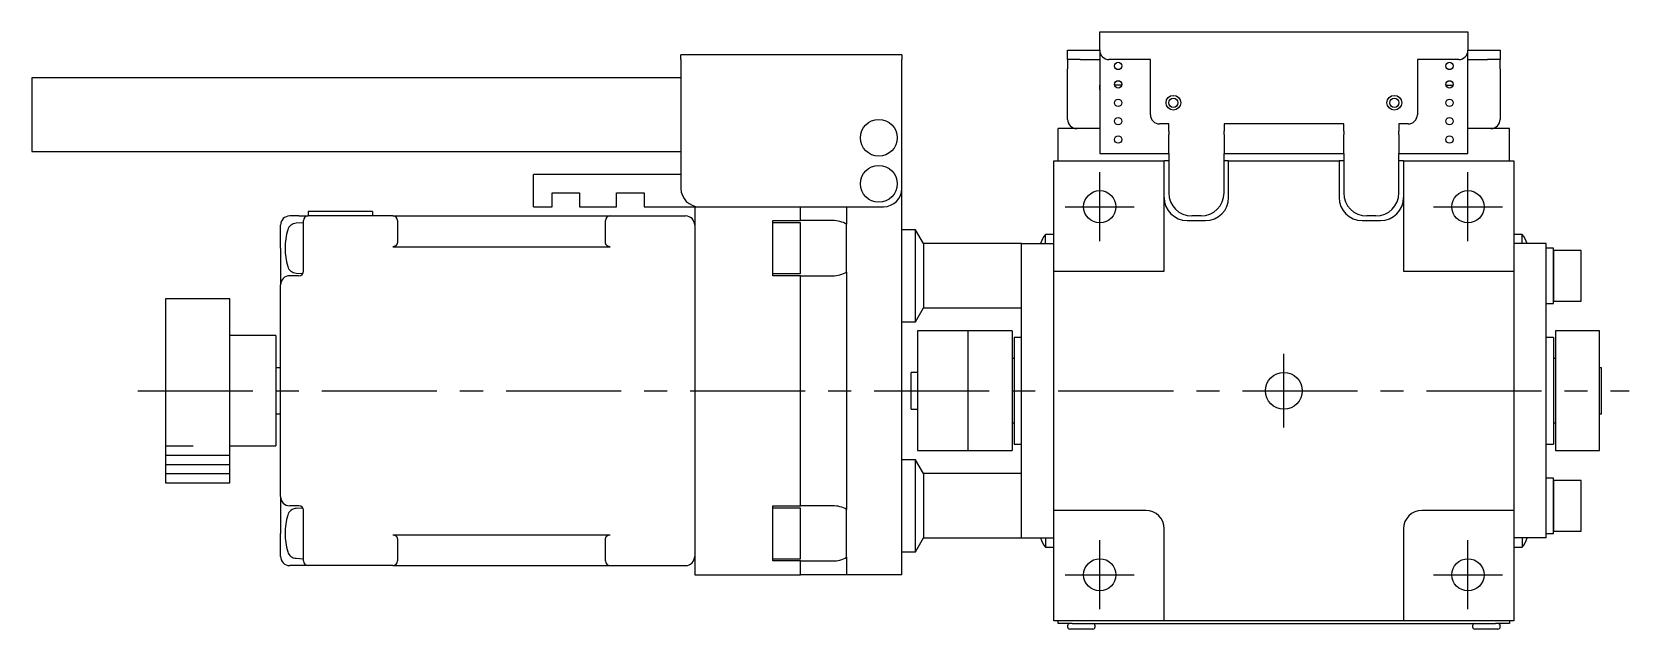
# Model space of a CAD drawing. Extents: x 56 to 595, y 17 to 322.
# Drawn here: x 364.8 to 538.2, y 195.1 to 259.9 of the extents above; entities that cross this region are included whole.
import ezdxf

# ---------------------------------------------------------------- set-up
doc = ezdxf.new("R2010")
doc.units = 0
doc.header["$LTSCALE"] = 10
doc.linetypes.add('CENTER', pattern=[2, 1.25, -0.25, 0.25, -0.25])
for name, color, linetype in [('1', 7, 'CONTINUOUS'), ('11', 7, 'CONTINUOUS'), ('2', 7, 'CONTINUOUS')]:
    doc.layers.add(name, color=color, linetype=linetype)

msp = doc.modelspace()

# ---------------------------------------------------------------- linework, layer by layer
at = {"layer": '1', "color": 7, "linetype": 'CONTINUOUS'}
for p, q in [((480.749999, 259.95), (520.749999, 259.95)), ((480.749999, 258.95), (480.749999, 259.95)), ((480.749999, 257.95), (480.749999, 258.95)), ((520.749999, 259.95), (520.749999, 258.95)), ((520.749999, 258.95), (520.749999, 257.95)), ((459.249999, 257.45), (435.249999, 257.45)), ((435.249999, 256.95), (435.249999, 257.45)), ((435.249999, 256.95), (435.249999, 242.95)), ((459.249999, 257.45), (459.249999, 256.95)), ((459.249999, 242.95), (459.249999, 256.95)), ((477.249999, 256.95), (477.249999, 257.95)), ((477.249999, 257.95), (478.617646, 257.95)), ((478.617646, 256.95), (477.249999, 256.95)), ((477.249999, 256.95), (477.249999, 255.95)), ((478.617646, 257.95), (480.749999, 257.95)), ((478.617646, 256.95), (480.749999, 256.95)), ((480.749999, 257.75), (480.749999, 246.75)), ((480.770203, 257.75), (480.749999, 257.75)), ((480.770203, 257.75), (480.749999, 257.75)), ((486.249999, 256.95), (481.749999, 256.95)), ((486.249999, 250.95), (486.249999, 256.95)), ((519.749999, 256.95), (515.249999, 256.95)), ((515.249999, 256.95), (515.249999, 250.95)), ((520.749999, 257.75), (520.729795, 257.75)), ((520.749999, 257.75), (520.729795, 257.75)), ((520.749999, 257.95), (522.882352, 257.95)), ((520.749999, 246.75), (520.749999, 257.75)), ((520.749999, 256.95), (522.882352, 256.95)), ((522.882352, 257.95), (524.249999, 257.95)), ((524.249999, 256.95), (522.882352, 256.95)), ((524.249999, 257.95), (524.249999, 256.95)), ((524.249999, 255.95), (524.249999, 256.95)), ((477.249999, 250.45), (477.249999, 255.95)), ((524.249999, 255.95), (524.249999, 250.45)), ((364.750001, 254.95042), (364.750001, 246.95042)), ((435.249999, 254.95042), (364.750001, 254.95042)), ((480.749962, 253.65), (480.749962, 254.15)), ((483.137297, 254.15), (482.362701, 254.15)), ((518.362701, 254.15), (519.137297, 254.15)), ((520.750036, 253.65), (520.750036, 254.15)), ((488.249999, 249.95), (487.249999, 249.95)), ((488.249999, 249.157107), (488.249999, 249.95)), ((507.249999, 249.95), (494.249999, 249.95)), ((494.249999, 249.95), (494.249999, 249.157107)), ((507.249999, 249.157107), (507.249999, 249.95)), ((514.249999, 249.95), (513.249999, 249.95)), ((513.249999, 249.95), (513.249999, 249.157107)), ((476.249999, 245.95), (476.249999, 249.45)), ((480.749999, 249.45), (476.249999, 249.45)), ((488.249999, 249.157107), (488.249999, 248.803553)), ((488.249999, 247.096447), (488.249999, 248.803553)), ((494.249999, 248.803553), (494.249999, 249.157107)), ((494.249999, 248.803553), (494.249999, 247.096447)), ((507.249999, 249.157107), (507.249999, 248.803553)), ((507.249999, 247.096447), (507.249999, 248.803553)), ((513.249999, 248.803553), (513.249999, 249.157107)), ((513.249999, 248.803553), (513.249999, 247.096447)), ((525.249999, 249.45), (520.749999, 249.45)), ((525.249999, 245.95), (525.249999, 249.45)), ((364.750001, 246.95042), (435.249999, 246.95042)), ((480.749999, 246.75), (488.249999, 246.75)), ((488.249999, 246.742893), (488.249999, 247.096447)), ((488.249999, 246.742893), (488.249999, 242.45)), ((494.249999, 247.096447), (494.249999, 246.742893)), ((494.249999, 246.75), (507.249999, 246.75)), ((494.249999, 242.45), (494.249999, 246.742893)), ((507.249999, 246.742893), (507.249999, 247.096447)), ((507.249999, 246.742893), (507.249999, 242.45)), ((513.249999, 247.096447), (513.249999, 246.742893)), ((513.249999, 246.75), (520.749999, 246.75)), ((513.249999, 242.45), (513.249999, 246.742893)), ((475.749999, 233.95), (475.749999, 245.95)), ((475.749999, 245.95), (487.749999, 245.95)), ((487.749999, 233.95), (487.749999, 245.95)), ((488.249999, 245.95), (487.749999, 245.95)), ((494.749999, 245.95), (494.249999, 245.95)), ((494.749999, 241.95), (494.749999, 245.95)), ((494.749999, 245.95), (506.749999, 245.95)), ((506.749999, 245.95), (506.749999, 241.95)), ((507.249999, 245.95), (506.749999, 245.95)), ((513.749999, 245.95), (513.249999, 245.95)), ((513.749999, 245.95), (525.749999, 245.95)), ((513.749999, 245.95), (513.749999, 233.95)), ((525.749999, 245.95), (525.749999, 233.95)), ((419.249999, 240.95), (419.249999, 244.45)), ((435.249999, 244.45), (419.249999, 244.45)), ((459.249999, 200.95), (459.249999, 242.95)), ((421.249999, 242.45), (424.249999, 242.45)), ((421.249999, 240.95), (421.249999, 242.45)), ((424.249999, 242.45), (424.249999, 240.95)), ((428.249999, 242.45), (431.249999, 242.45)), ((428.249999, 240.95), (428.249999, 242.45)), ((431.249999, 242.45), (431.249999, 240.95)), ((393.749999, 239.95), (392.749999, 239.95)), ((393.749999, 239.95), (394.749999, 239.95)), ((394.249999, 237.95), (394.249999, 239.45)), ((401.749999, 240.45), (394.749999, 240.45)), ((394.749999, 240.45), (394.749999, 239.95)), ((403.949999, 239.95), (394.749999, 239.95)), ((401.749999, 240.45), (401.749999, 239.95)), ((403.949999, 239.95), (427.549999, 239.95)), ((404.449999, 239.45), (404.449999, 237.95)), ((419.249999, 240.95), (421.249999, 240.95)), ((424.249999, 240.95), (428.249999, 240.95)), ((427.049999, 237.95), (427.049999, 239.45)), ((427.549999, 239.95), (435.749999, 239.95)), ((431.249999, 240.95), (436.749999, 240.95)), ((436.749999, 240.95), (436.749999, 200.95)), ((436.749999, 240.95), (448.249999, 240.95)), ((445.249999, 239.45), (448.249999, 239.45)), ((445.249999, 233.45), (445.249999, 239.45)), ((448.249999, 239.45), (448.249999, 240.95)), ((448.249999, 240.95), (453.249999, 240.95)), ((451.749999, 239.45), (448.249999, 239.45)), ((453.249999, 240.95), (453.249999, 239.048076)), ((453.249999, 240.95), (457.249999, 240.95)), ((490.249999, 239.45), (492.249999, 239.45)), ((491.749999, 239.95), (490.749999, 239.95)), ((509.249999, 239.45), (511.249999, 239.45)), ((510.749999, 239.95), (509.749999, 239.95)), ((391.749999, 236.45), (391.749999, 238.95)), ((394.249999, 239.2), (393.446276, 239.157879)), ((394.249999, 233.864214), (394.249999, 237.95)), ((404.449999, 237.95), (404.449999, 237.098232)), ((427.049999, 237.098232), (427.049999, 237.95)), ((448.249999, 239.2), (445.249999, 239.2)), ((448.249999, 233.7), (448.249999, 239.2)), ((453.249999, 236.45), (453.249999, 239.048076)), ((460.749999, 238.45), (459.249999, 238.45)), ((460.749999, 228.45), (460.749999, 238.45)), ((461.616024, 236.95), (460.749999, 238.45)), ((474.851999, 236.95), (474.851999, 237.949997)), ((475.749998, 237.949997), (474.851999, 237.949997)), ((526.647999, 237.949997), (525.75, 237.949997)), ((526.647999, 236.95), (526.647999, 237.949997)), ((391.749999, 236.45), (391.749999, 232.45)), ((403.974533, 236.598835), (403.949999, 236.598232)), ((403.949999, 236.598232), (427.549999, 236.598232)), ((403.999008, 236.60064), (403.974533, 236.598835)), ((404.023364, 236.603644), (403.999008, 236.60064)), ((404.047544, 236.60784), (404.023364, 236.603644)), ((404.071489, 236.613217), (404.047544, 236.60784)), ((404.095141, 236.619762), (404.071489, 236.613217)), ((404.118444, 236.62746), (404.095141, 236.619762)), ((404.141341, 236.636293), (404.118444, 236.62746)), ((404.163777, 236.646238), (404.141341, 236.636293)), ((404.185697, 236.657272), (404.163777, 236.646238)), ((404.20705, 236.669368), (404.185697, 236.657272)), ((404.227784, 236.682497), (404.20705, 236.669368)), ((404.247849, 236.696629), (404.227784, 236.682497)), ((404.267196, 236.711727), (404.247849, 236.696629)), ((404.285778, 236.727757), (404.267196, 236.711727)), ((404.303552, 236.744679), (404.285778, 236.727757)), ((404.320475, 236.762453), (404.303552, 236.744679)), ((404.336504, 236.781036), (404.320475, 236.762453)), ((404.351603, 236.800383), (404.336504, 236.781036)), ((404.365734, 236.820447), (404.351603, 236.800383)), ((404.378863, 236.841181), (404.365734, 236.820447)), ((404.39096, 236.862534), (404.378863, 236.841181)), ((404.401994, 236.884455), (404.39096, 236.862534)), ((404.411939, 236.906891), (404.401994, 236.884455)), ((404.420771, 236.929787), (404.411939, 236.906891)), ((404.428469, 236.95309), (404.420771, 236.929787)), ((404.435015, 236.976742), (404.428469, 236.95309)), ((404.440392, 237.000687), (404.435015, 236.976742)), ((404.444587, 237.024867), (404.440392, 237.000687)), ((404.447591, 237.049224), (404.444587, 237.024867)), ((404.449397, 237.073698), (404.447591, 237.049224)), ((404.449999, 237.098232), (404.449397, 237.073698)), ((427.050601, 237.073698), (427.049999, 237.098232)), ((427.052407, 237.049224), (427.050601, 237.073698)), ((427.055411, 237.024867), (427.052407, 237.049224)), ((427.059606, 237.000687), (427.055411, 237.024867)), ((427.064983, 236.976742), (427.059606, 237.000687)), ((427.071529, 236.95309), (427.064983, 236.976742)), ((427.079227, 236.929787), (427.071529, 236.95309)), ((427.088059, 236.906891), (427.079227, 236.929787)), ((427.098004, 236.884455), (427.088059, 236.906891)), ((427.109038, 236.862534), (427.098004, 236.884455)), ((427.121135, 236.841181), (427.109038, 236.862534)), ((427.134264, 236.820447), (427.121135, 236.841181)), ((427.148395, 236.800383), (427.134264, 236.820447)), ((427.163494, 236.781036), (427.148395, 236.800383)), ((427.179523, 236.762453), (427.163494, 236.781036)), ((427.196446, 236.744679), (427.179523, 236.762453)), ((427.21422, 236.727757), (427.196446, 236.744679)), ((427.232802, 236.711727), (427.21422, 236.727757)), ((427.252149, 236.696629), (427.232802, 236.711727)), ((427.272214, 236.682497), (427.252149, 236.696629)), ((427.292948, 236.669368), (427.272214, 236.682497)), ((427.314301, 236.657272), (427.292948, 236.669368)), ((427.336221, 236.646238), (427.314301, 236.657272)), ((427.358657, 236.636293), (427.336221, 236.646238)), ((427.381554, 236.62746), (427.358657, 236.636293)), ((427.404857, 236.619762), (427.381554, 236.62746)), ((427.428509, 236.613217), (427.404857, 236.619762)), ((427.452454, 236.60784), (427.428509, 236.613217)), ((427.476634, 236.603644), (427.452454, 236.60784)), ((427.50099, 236.60064), (427.476634, 236.603644)), ((427.525465, 236.598835), (427.50099, 236.60064)), ((427.549999, 236.598232), (427.525465, 236.598835)), ((453.249999, 233.851924), (453.249999, 236.45)), ((461.616024, 236.95), (461.616024, 233.45)), ((472.249999, 236.95), (461.616024, 236.95)), ((472.249999, 233.45), (472.249999, 236.95)), ((472.249999, 236.95), (475.749999, 236.95)), ((529.249999, 236.95), (525.749999, 236.95)), ((529.249999, 204.95), (529.249999, 236.95)), ((530.049999, 236.45), (529.249999, 236.45)), ((530.049999, 236.2), (530.049999, 236.45)), ((530.049999, 233.45), (530.049999, 236.45)), ((530.049999, 230.7), (530.049999, 236.2)), ((530.049999, 236.2), (530.049999, 230.7)), ((533.049999, 236.2), (530.049999, 236.2)), ((533.049999, 230.7), (533.049999, 236.2)), ((393.749999, 233.45), (392.749999, 233.45)), ((393.446276, 233.742121), (394.184962, 233.703408)), ((445.249999, 233.7), (448.249999, 233.7)), ((448.249999, 233.45), (445.249999, 233.45)), ((448.249999, 208.45), (448.249999, 233.45)), ((448.249999, 233.45), (451.749999, 233.45)), ((453.249999, 233.851924), (453.249999, 208.048076)), ((461.616024, 233.45), (461.616024, 229.95)), ((472.249999, 208.45), (472.249999, 233.45)), ((475.749999, 233.95), (487.749999, 233.95)), ((475.749999, 207.95), (475.749999, 233.95)), ((513.749999, 233.95), (525.749999, 233.95)), ((525.749999, 233.95), (525.749999, 207.95)), ((530.049999, 230.45), (530.049999, 233.45)), ((379.249999, 230.95), (379.249999, 210.95)), ((386.249999, 230.95), (379.249999, 230.95)), ((386.249999, 210.95), (386.249999, 230.95)), ((391.749999, 209.45), (391.749999, 232.45)), ((460.749999, 228.45), (461.616024, 229.95)), ((461.616024, 229.95), (472.249999, 229.95)), ((529.249999, 230.45), (530.049999, 230.45)), ((530.049999, 230.45), (530.049999, 230.7)), ((530.049999, 230.7), (533.049999, 230.7)), ((459.249999, 228.45), (460.749999, 228.45)), ((460.949999, 227.45), (460.949999, 221.020155)), ((466.449999, 227.45), (460.949999, 227.45)), ((466.449999, 221.020155), (466.449999, 227.45)), ((466.449999, 220.95), (466.449999, 227.45)), ((471.249999, 227.45), (466.449999, 227.45)), ((471.249999, 227.45), (471.249999, 220.95)), ((530.249999, 227.45), (530.249999, 220.95)), ((535.049999, 227.45), (530.249999, 227.45)), ((535.049999, 220.95), (535.049999, 227.45)), ((391.249999, 226.95), (386.249999, 226.95)), ((391.249999, 226.95), (391.249999, 214.95)), ((471.449999, 226.75), (471.449999, 220.8874)), ((472.249999, 226.75), (471.449999, 226.75)), ((530.049999, 226.75), (529.249999, 226.75)), ((530.049999, 226.75), (530.049999, 220.8874)), ((471.449999, 224.45), (471.249999, 224.45)), ((530.249999, 224.45), (530.049999, 224.45)), ((391.749999, 223.45), (391.249999, 223.45)), ((460.249999, 218.95), (460.249999, 222.95)), ((460.949999, 222.95), (460.249999, 222.95)), ((535.249999, 223.45), (535.049999, 223.45)), ((535.249999, 218.45), (535.249999, 223.45)), ((460.949999, 221.020155), (460.949999, 214.45)), ((466.449999, 214.45), (466.449999, 221.020155)), ((466.449999, 214.45), (466.449999, 220.95)), ((471.249999, 220.95), (471.249999, 214.45)), ((471.449999, 220.8874), (471.449999, 215.15)), ((530.049999, 220.8874), (530.049999, 215.15)), ((530.249999, 220.95), (530.249999, 214.45)), ((535.049999, 214.45), (535.049999, 220.95)), ((460.249999, 218.95), (460.949999, 218.95)), ((391.249999, 218.45), (391.749999, 218.45)), ((471.249999, 217.45), (471.449999, 217.45)), ((530.049999, 217.45), (530.249999, 217.45)), ((535.049999, 218.45), (535.249999, 218.45)), ((471.449999, 215.15), (472.249999, 215.15)), ((529.249999, 215.15), (530.049999, 215.15)), ((386.249999, 214.95), (391.249999, 214.95)), ((460.749999, 213.45), (459.249999, 213.45)), ((460.749999, 203.45), (460.749999, 213.45)), ((461.616024, 211.95), (460.749999, 213.45)), ((460.949999, 214.45), (466.449999, 214.45)), ((466.449999, 214.45), (471.249999, 214.45)), ((530.249999, 214.45), (535.049999, 214.45)), ((461.616024, 211.95), (461.616024, 208.45)), ((472.249999, 211.95), (461.616024, 211.95)), ((379.249999, 210.95), (386.249999, 210.95)), ((530.049999, 211.45), (529.249999, 211.45)), ((530.049999, 211.2), (530.049999, 211.45)), ((530.049999, 208.45), (530.049999, 211.45)), ((530.049999, 205.7), (530.049999, 211.2)), ((530.049999, 211.2), (530.049999, 205.7)), ((533.049999, 211.2), (530.049999, 211.2)), ((533.049999, 205.7), (533.049999, 211.2)), ((391.749999, 209.45), (391.749999, 205.45)), ((393.749999, 208.45), (392.749999, 208.45)), ((445.249999, 202.45), (445.249999, 208.45)), ((445.249999, 208.45), (448.249999, 208.45)), ((448.249999, 208.2), (445.249999, 208.2)), ((451.749999, 208.45), (448.249999, 208.45)), ((448.249999, 202.7), (448.249999, 208.2)), ((461.616024, 208.45), (461.616024, 204.95)), ((472.249999, 204.95), (472.249999, 208.45)), ((530.049999, 205.45), (530.049999, 208.45)), ((394.184962, 208.196592), (393.446276, 208.157879)), ((394.249999, 203.95), (394.249999, 208.035786)), ((453.249999, 205.45), (453.249999, 208.048076)), ((475.749999, 195.95), (475.749999, 207.95)), ((485.749999, 207.95), (475.749999, 207.95)), ((525.749999, 207.95), (515.749999, 207.95)), ((525.749999, 207.95), (525.749999, 195.95)), ((391.749999, 202.95), (391.749999, 205.45)), ((403.949999, 205.301768), (427.549999, 205.301768)), ((403.949999, 205.301768), (403.974533, 205.301165)), ((403.974533, 205.301165), (403.999008, 205.29936)), ((403.999008, 205.29936), (404.023364, 205.296356)), ((404.023364, 205.296356), (404.047544, 205.29216)), ((404.047544, 205.29216), (404.071489, 205.286783)), ((404.071489, 205.286783), (404.095141, 205.280238)), ((404.095141, 205.280238), (404.118444, 205.27254)), ((404.118444, 205.27254), (404.141341, 205.263707)), ((404.141341, 205.263707), (404.163777, 205.253762)), ((404.163777, 205.253762), (404.185697, 205.242728)), ((404.185697, 205.242728), (404.20705, 205.230632)), ((404.20705, 205.230632), (404.227784, 205.217503)), ((404.227784, 205.217503), (404.247849, 205.203371)), ((404.247849, 205.203371), (404.267196, 205.188273)), ((404.267196, 205.188273), (404.285778, 205.172243)), ((404.285778, 205.172243), (404.303552, 205.155321)), ((404.303552, 205.155321), (404.320475, 205.137547)), ((404.320475, 205.137547), (404.336504, 205.118964)), ((404.336504, 205.118964), (404.351603, 205.099617)), ((404.351603, 205.099617), (404.365734, 205.079553)), ((404.365734, 205.079553), (404.378863, 205.058819)), ((404.378863, 205.058819), (404.39096, 205.037466)), ((404.39096, 205.037466), (404.401994, 205.015545)), ((404.401994, 205.015545), (404.411939, 204.993109)), ((404.411939, 204.993109), (404.420771, 204.970213)), ((404.420771, 204.970213), (404.428469, 204.94691)), ((404.428469, 204.94691), (404.435015, 204.923258)), ((404.435015, 204.923258), (404.440392, 204.899313)), ((404.440392, 204.899313), (404.444587, 204.875133)), ((404.444587, 204.875133), (404.447591, 204.850776)), ((404.447591, 204.850776), (404.449397, 204.826302)), ((404.449397, 204.826302), (404.449999, 204.801768)), ((404.449999, 204.801768), (404.449999, 203.95)), ((427.049999, 204.801768), (427.050601, 204.826302)), ((427.049999, 203.95), (427.049999, 204.801768)), ((427.050601, 204.826302), (427.052407, 204.850776)), ((427.052407, 204.850776), (427.055411, 204.875133)), ((427.055411, 204.875133), (427.059606, 204.899313)), ((427.059606, 204.899313), (427.064983, 204.923258)), ((427.064983, 204.923258), (427.071529, 204.94691)), ((427.071529, 204.94691), (427.079227, 204.970213)), ((427.079227, 204.970213), (427.088059, 204.993109)), ((427.088059, 204.993109), (427.098004, 205.015545)), ((427.098004, 205.015545), (427.109038, 205.037466)), ((427.109038, 205.037466), (427.121135, 205.058819)), ((427.121135, 205.058819), (427.134264, 205.079553)), ((427.134264, 205.079553), (427.148395, 205.099617)), ((427.148395, 205.099617), (427.163494, 205.118964)), ((427.163494, 205.118964), (427.179523, 205.137547)), ((427.179523, 205.137547), (427.196446, 205.155321)), ((427.196446, 205.155321), (427.21422, 205.172243)), ((427.21422, 205.172243), (427.232802, 205.188273)), ((427.232802, 205.188273), (427.252149, 205.203371)), ((427.252149, 205.203371), (427.272214, 205.217503)), ((427.272214, 205.217503), (427.292948, 205.230632)), ((427.292948, 205.230632), (427.314301, 205.242728)), ((427.314301, 205.242728), (427.336221, 205.253762)), ((427.336221, 205.253762), (427.358657, 205.263707)), ((427.358657, 205.263707), (427.381554, 205.27254)), ((427.381554, 205.27254), (427.404857, 205.280238)), ((427.404857, 205.280238), (427.428509, 205.286783)), ((427.428509, 205.286783), (427.452454, 205.29216)), ((427.452454, 205.29216), (427.476634, 205.296356)), ((427.476634, 205.296356), (427.50099, 205.29936)), ((427.50099, 205.29936), (427.525465, 205.301165)), ((427.525465, 205.301165), (427.549999, 205.301768)), ((453.249999, 202.851924), (453.249999, 205.45)), ((460.749999, 203.45), (461.616024, 204.95)), ((461.616024, 204.95), (472.249999, 204.95)), ((472.249999, 204.95), (475.749999, 204.95)), ((474.851999, 204.95), (474.851999, 203.950003)), ((487.749999, 195.95), (487.749999, 205.95)), ((513.749999, 205.95), (513.749999, 195.95)), ((529.249999, 204.95), (525.749999, 204.95)), ((526.647999, 204.95), (526.647999, 203.950003)), ((529.249999, 205.45), (530.049999, 205.45)), ((530.049999, 205.45), (530.049999, 205.7)), ((530.049999, 205.7), (533.049999, 205.7)), ((394.249999, 202.45), (394.249999, 203.95)), ((404.449999, 203.95), (404.449999, 202.45)), ((427.049999, 202.45), (427.049999, 203.95)), ((459.249999, 203.45), (460.749999, 203.45)), ((474.851999, 203.950003), (475.749998, 203.950003)), ((525.75, 203.950003), (526.647999, 203.950003)), ((393.749999, 201.95), (392.749999, 201.95)), ((393.446276, 202.742121), (394.249999, 202.7)), ((394.749999, 201.95), (393.749999, 201.95)), ((403.949999, 201.95), (394.749999, 201.95)), ((403.949999, 201.95), (427.549999, 201.95)), ((427.549999, 201.95), (435.749999, 201.95)), ((445.249999, 202.7), (448.249999, 202.7)), ((448.249999, 202.45), (445.249999, 202.45)), ((448.249999, 200.95), (448.249999, 202.45)), ((448.249999, 202.45), (451.749999, 202.45)), ((453.249999, 202.851924), (453.249999, 200.95)), ((436.749999, 200.95), (448.249999, 200.95)), ((453.249999, 200.95), (448.249999, 200.95)), ((459.249999, 200.95), (453.249999, 200.95)), ((487.749999, 195.95), (475.749999, 195.95)), ((476.249999, 195.65), (476.249999, 195.95)), ((477.749999, 195.65), (476.249999, 195.65)), ((477.249999, 195.4), (477.249999, 195.3)), ((479.999999, 195.05), (477.499999, 195.05)), ((477.749999, 195.65), (523.749999, 195.65)), ((480.249999, 195.3), (480.249999, 195.4)), ((513.749999, 195.95), (487.749999, 195.95)), ((525.749999, 195.95), (513.749999, 195.95)), ((521.249999, 195.4), (521.249999, 195.3)), ((523.999999, 195.05), (521.499999, 195.05)), ((525.249999, 195.65), (523.749999, 195.65)), ((524.249999, 195.3), (524.249999, 195.4)), ((525.249999, 195.95), (525.249999, 195.65))]:
    msp.add_line(p, q, dxfattribs=at)
for centre, radius in [((482.749999, 256.25), 0.4), ((518.749999, 256.25), 0.4), ((482.749999, 254.25), 0.4), ((518.749999, 254.25), 0.4), ((482.749999, 252.25), 0.4), ((488.749999, 252.25), 0.8), ((488.749999, 252.25), 0.5), ((512.749999, 252.25), 0.8), ((512.749999, 252.25), 0.5), ((518.749999, 252.25), 0.4), ((456.749999, 248.45), 2), ((482.749999, 250.25), 0.4), ((518.749999, 250.25), 0.4), ((482.749999, 248.25), 0.4), ((518.749999, 248.25), 0.4), ((456.749999, 243.45), 2), ((480.749999, 240.95), 1.75), ((520.749999, 240.95), 1.75), ((500.749999, 220.95), 2), ((480.749999, 200.95), 1.75), ((520.749999, 200.95), 1.75)]:
    msp.add_circle(centre, radius, dxfattribs=at)
for centre, radius, start, end in [((481.749999, 257.95), 1, 180, 270), ((519.749999, 257.95), 1, 270, 0), ((478.249999, 250.45), 1, 180, 270), ((487.249999, 250.95), 1, 180, 270), ((514.249999, 250.95), 1, 270, 0), ((523.249999, 250.45), 1, 270, 0), ((437.249999, 242.95), 2, 180, 270), ((457.249999, 242.95), 2, 270, 0), ((490.249999, 241.95), 2.5, 180, 270), ((490.749999, 242.45), 2.5, 180, 270), ((491.749999, 242.45), 2.5, 270, 0), ((492.249999, 241.95), 2.5, 270, 0), ((509.249999, 241.95), 2.5, 180, 270), ((509.749999, 242.45), 2.5, 180, 270), ((510.749999, 242.45), 2.5, 270, 0), ((511.249999, 241.95), 2.5, 270, 0), ((392.749999, 238.95), 1, 90, 180), ((394.749999, 239.45), 0.5, 90, 180), ((403.949999, 239.45), 0.5, 0, 90), ((427.549999, 239.45), 0.5, 90, 180), ((435.749999, 238.95), 1, 0, 90), ((451.749999, 236.45), 3, 60, 90), ((399.249999, 236.45), 7, 163.448632, 196.551368), ((393.498611, 238.159249), 1, 92.999972, 163.448664), ((477.349998, 235.949997), 3.2, 141.317813, 161.78998), ((524.15, 235.949997), 3.2, 18.21002, 38.682187), ((393.498611, 234.740751), 1, 196.551336, 267.000028), ((392.749999, 232.45), 1, 90, 180), ((393.749999, 233.95), 0.5, 270, 0), ((451.749999, 236.45), 3, 270, 300), ((392.749999, 209.45), 1, 180, 270), ((393.749999, 207.95), 0.5, 0, 90), ((451.749999, 205.45), 3, 60, 90), ((399.249999, 205.45), 7, 163.448632, 196.551368), ((393.498611, 207.159249), 1, 92.999972, 163.448664), ((485.749999, 205.95), 2, 0, 90), ((515.749999, 205.95), 2, 90, 180), ((477.349998, 205.950003), 3.2, 198.21002, 218.682187), ((524.15, 205.950003), 3.2, 321.317813, 341.78998), ((393.498611, 203.740751), 1, 196.551336, 267.000028), ((392.749999, 202.95), 1, 180, 270), ((394.749999, 202.45), 0.5, 180, 270), ((403.949999, 202.45), 0.5, 270, 0), ((427.549999, 202.45), 0.5, 180, 270), ((435.749999, 202.95), 1, 270, 0), ((451.749999, 205.45), 3, 270, 300), ((477.499999, 195.4), 0.25, 90, 180), ((477.499999, 195.3), 0.25, 180, 270), ((479.999999, 195.4), 0.25, 0, 90), ((479.999999, 195.3), 0.25, 270, 0), ((521.499999, 195.4), 0.25, 90, 180), ((521.499999, 195.3), 0.25, 180, 270), ((523.999999, 195.4), 0.25, 0, 90), ((523.999999, 195.3), 0.25, 270, 0)]:
    msp.add_arc(centre, radius, start, end, dxfattribs=at)
at = {"layer": '11', "color": 4, "linetype": 'CENTER'}
for p, q in [((480.749999, 237.2), (480.749999, 244.7)), ((520.749999, 237.2), (520.749999, 244.7)), ((476.999999, 240.95), (484.499999, 240.95)), ((516.999999, 240.95), (524.499999, 240.95)), ((500.749999, 216.95), (500.749999, 224.95)), ((376.249999, 220.95), (538.249999, 220.95)), ((480.749999, 197.2), (480.749999, 204.7)), ((520.749999, 197.2), (520.749999, 204.7)), ((476.999999, 200.95), (484.499999, 200.95)), ((516.999999, 200.95), (524.499999, 200.95))]:
    msp.add_line(p, q, dxfattribs=at)
at = {"layer": '2', "color": 4, "linetype": 'CONTINUOUS'}
for p, q in [((379.249999, 214.95), (382.249999, 214.95)), ((379.249999, 213.95), (386.249999, 213.95)), ((379.249999, 212.95), (386.249999, 212.95)), ((379.249999, 211.95), (386.249999, 211.95))]:
    msp.add_line(p, q, dxfattribs=at)

doc.saveas('drawing.dxf')
